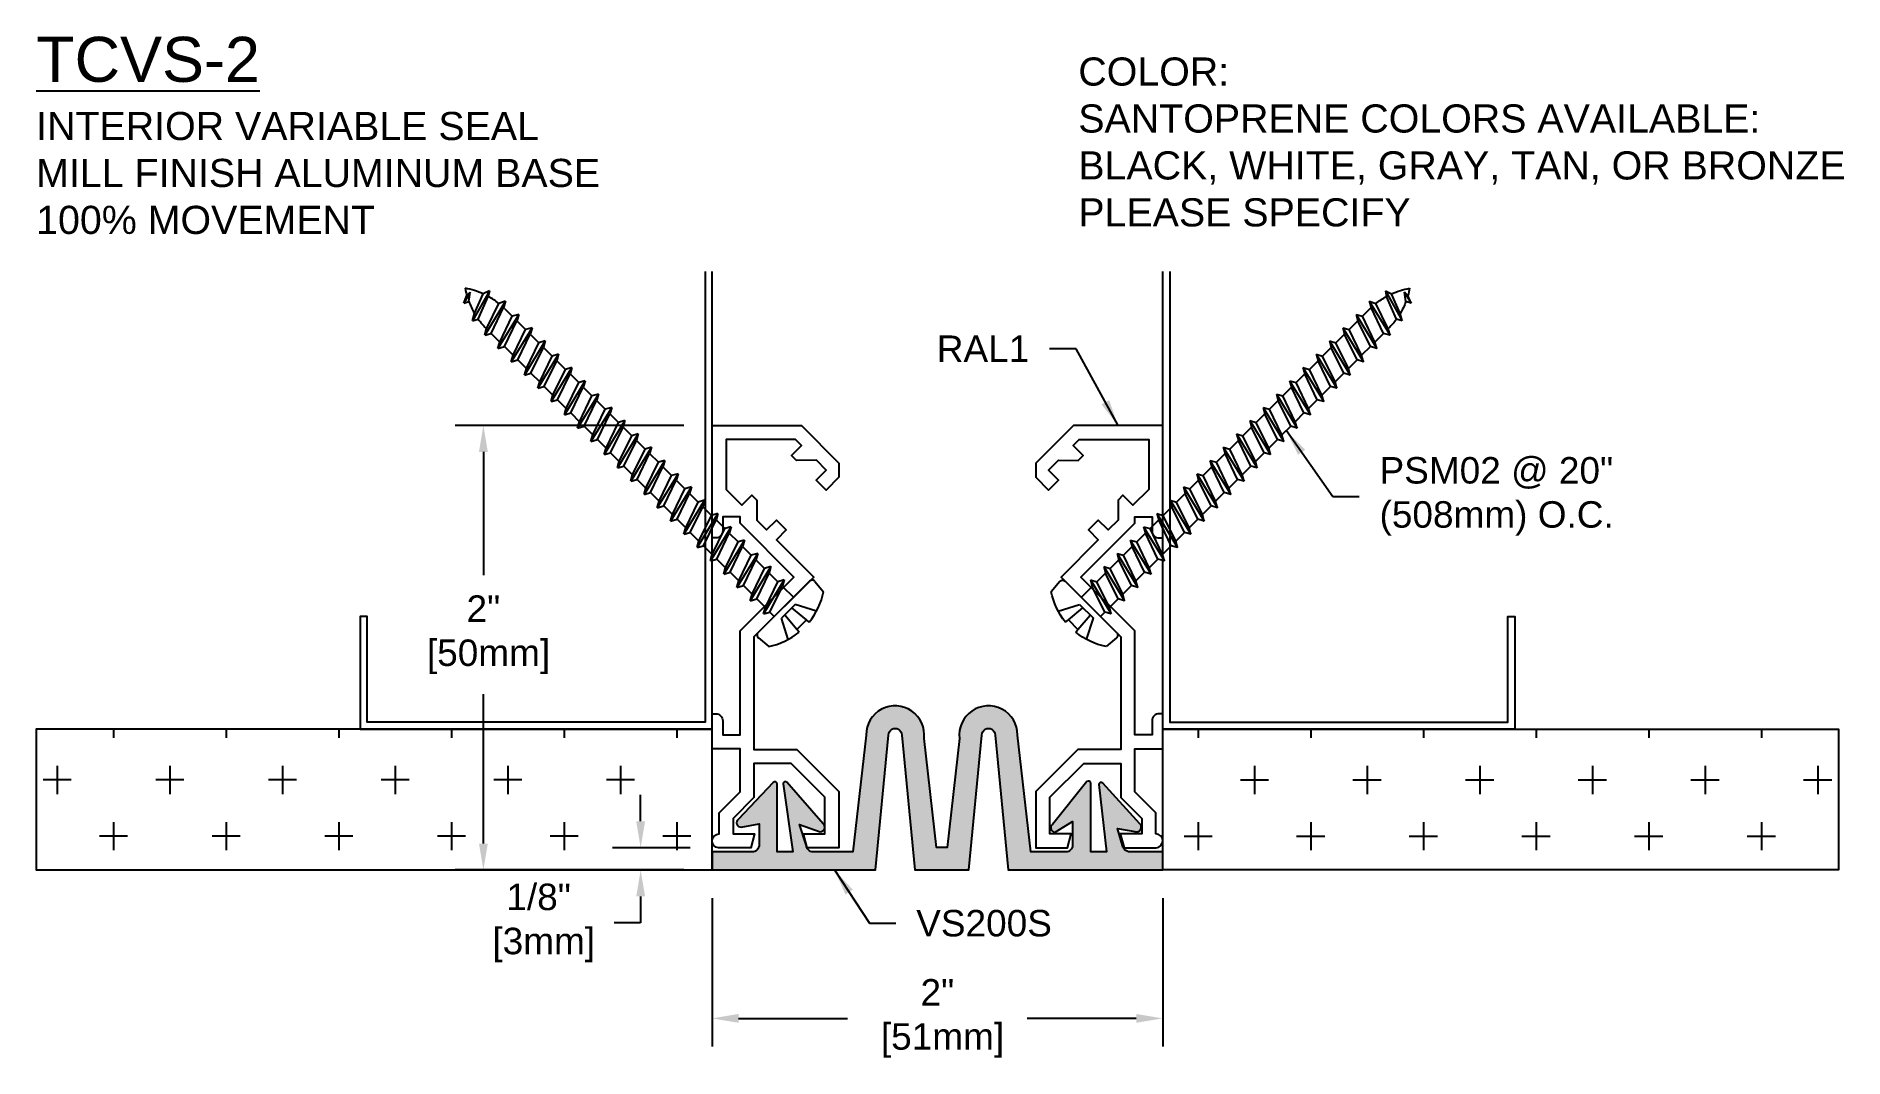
# Model space of a CAD drawing. Header units: inches. Extents: x 1.1 to 9.12, y 1.26 to 5.8.
import ezdxf

# ---------------------------------------------------------------- set-up
doc = ezdxf.new("R2010")
doc.units = ezdxf.units.IN
doc.header["$MEASUREMENT"] = 0
for name, color, linetype in [('Anchors', 4, 'Continuous'), ('Conditions', 1, 'Continuous'), ('Dimensions', 3, 'Continuous'), ('Fillers', 2, 'Continuous'), ('Metals', 7, 'Continuous'), ('Text', 2, 'Continuous')]:
    doc.layers.add(name, color=color, linetype=linetype)
doc.styles.add('Arial', font='arial.ttf')
doc.styles.get("Standard").update_dxf_attribs({"font": 'arial.ttf'})
doc.dimstyles.new('Arial', dxfattribs={"dimtxt": 0.1175, "dimasz": 0.1175, "dimexe": 0.125, "dimexo": 0.125, "dimgap": 0.09, "dimtad": 0, "dimtih": 1, "dimtoh": 1, "dimdec": 4, "dimzin": 0, "dimdsep": 46, "dimlunit": 4, "dimtxsty": 'Arial', "dimcen": 0.09, "dimadec": 0, "dimazin": 0, "dimtfac": 1, "dimtdec": 4, "dimtofl": 0, "dimtmove": 0, "dimatfit": 3, "dimfxl": 0, "dimfrac": 2, "dimtolj": 1, "dimtzin": 0, "dimarcsym": 0})

# ---------------------------------------------------------------- blocks, each defined once
blk = doc.blocks.new('A$CB0F2')
blk.add_lwpolyline([(0.029, 0.0023, -0.958439), (0.0317, 0.0642), (0.0317, 0.1582), (0.1247, 0.2512), (0.1247, 0.4422), (0.0007, 0.4422), (0.0007, 0.5972), (0.0167, 0.5972, -0.414214), (0.0477, 0.5662), (0.0477, 0.5042), (0.1247, 0.5042), (0.1247, 0.9649), (0.3641, 1.2043), (0.1247, 1.4438), (0.1247, 1.4712), (0.0477, 1.4712), (0.0477, 1.4092, -0.414214), (0.0167, 1.3782), (0.0007, 1.3782), (0.0007, 1.8772), (0.397, 1.8772), (0.5637, 1.7105), (0.5637, 1.6471), (0.507, 1.5904), (0.4631, 1.6343), (0.5077, 1.6788), (0.4638, 1.7226), (0.3755, 1.7219), (0.3535, 1.7439), (0.3981, 1.7884), (0.3713, 1.8152), (0.0627, 1.8152), (0.0627, 1.5935), (0.1329, 1.5232), (0.1768, 1.5671), (0.1987, 1.5452), (0.1987, 1.4575), (0.2425, 1.4136), (0.2864, 1.4575), (0.3302, 1.4136), (0.2864, 1.3698), (0.4518, 1.2043), (0.1867, 0.9392), (0.1867, 0.4392), (0.3767, 0.4392), (0.5637, 0.2522), (0.5637, 0.0022), (0.4233, 0.0022), (0.4067, 0.0642), (0.5017, 0.0642), (0.5017, 0.2265), (0.351, 0.3772), (0.1867, 0.3772), (0.1867, 0.2255), (0.0937, 0.1325), (0.0937, 0.0642), (0.1887, 0.0642), (0.172, 0.0022), (0.029, 0.0022)], format="xyb")
blk = doc.blocks.new('ral1')
blk.add_blockref('A$CB0F2', (-0.029, -0.0022))
blk = doc.blocks.new('*D3')
at = {"layer": 'Defpoints', "color": 0}
for p in [(4.1014, 2.0973), (6.1014, 2.0973), (4.1014, 1.4385)]:
    blk.add_point(p, dxfattribs=at)
at = {"layer": 'Dimensions', "color": 0, "lineweight": -2}
for p, q in [((4.1014, 1.9723), (4.1014, 1.3135)), ((6.1014, 1.9723), (6.1014, 1.3135)), ((4.2189, 1.4385), (4.7031, 1.4385)), ((5.9839, 1.4385), (5.4997, 1.4385))]:
    blk.add_line(p, q, dxfattribs=at)
at = {"layer": 'Dimensions', "color": 0}
for points in [[(4.2189, 1.4581), (4.2189, 1.419), (4.1014, 1.4385)], [(5.9839, 1.4581), (5.9839, 1.419), (6.1014, 1.4385)]]:
    blk.add_solid(points, dxfattribs=at)
at = {"layer": 'Dimensions', "color": 0, "insert": (5.1014, 1.4385), "char_height": 0.1175, "attachment_point": 5, "style": 'Arial'}
blk.add_mtext('\\A1;2"\\P [51mm]', dxfattribs=at)
blk = doc.blocks.new('PSM02')
for p, q in [((-0.089, 0.1159), (-0.0437, 0.0281)), ((-0.0319, 0.1271), (-0.0299, 0.1115)), ((-0.0299, 0.1115), (0.0299, 0.1115)), ((-0.0299, 0.1115), (-0.023, 0.0281)), ((0.0299, 0.1115), (0.023, 0.0281)), ((0.0319, 0.1271), (0.0299, 0.1115)), ((0.089, 0.1159), (0.0437, 0.0281)), ((-0.1774, 0.0173), (-0.1722, 0.0772)), ((-0.1615, 0), (0.1615, 0)), ((-0.06, -0.0689), (-0.06, 0)), ((-0.0437, 0.0281), (0.0437, 0.0281)), ((0.06, -0.0273), (0.06, 0)), ((0.1774, 0.0173), (0.1722, 0.0772)), ((-0.086, -0.0833), (0.086, -0.0417)), ((-0.086, -0.0833), (-0.06, -0.0689)), ((0.06, -0.0273), (-0.06, -0.0689)), ((0.06, -0.0561), (-0.06, -0.0977)), ((0.086, -0.0417), (0.06, -0.0273)), ((0.086, -0.0417), (0.06, -0.0561)), ((0.06, -0.1106), (0.06, -0.0561)), ((-0.086, -0.0833), (-0.06, -0.0977)), ((-0.086, -0.1667), (0.086, -0.125)), ((-0.086, -0.1667), (-0.06, -0.1523)), ((-0.06, -0.1523), (-0.06, -0.0977)), ((0.06, -0.1106), (-0.06, -0.1523)), ((0.06, -0.1394), (-0.06, -0.1811)), ((0.086, -0.125), (0.06, -0.1106)), ((0.086, -0.125), (0.06, -0.1394)), ((0.06, -0.1939), (0.06, -0.1394)), ((-0.086, -0.1667), (-0.06, -0.1811)), ((-0.086, -0.25), (0.086, -0.2083)), ((-0.086, -0.25), (-0.06, -0.2356)), ((-0.06, -0.2356), (-0.06, -0.1811)), ((0.06, -0.1939), (-0.06, -0.2356)), ((0.06, -0.2227), (-0.06, -0.2644)), ((0.086, -0.2083), (0.06, -0.1939)), ((0.086, -0.2083), (0.06, -0.2227)), ((0.06, -0.2773), (0.06, -0.2227)), ((-0.086, -0.25), (-0.06, -0.2644)), ((-0.086, -0.3333), (0.086, -0.2917)), ((-0.086, -0.3333), (-0.06, -0.3189)), ((-0.06, -0.3189), (-0.06, -0.2644)), ((0.06, -0.2773), (-0.06, -0.3189)), ((0.06, -0.3061), (-0.06, -0.3477)), ((0.086, -0.2917), (0.06, -0.2773)), ((0.086, -0.2917), (0.06, -0.3061)), ((0.06, -0.3606), (0.06, -0.3061)), ((-0.086, -0.3333), (-0.06, -0.3477)), ((-0.086, -0.4167), (0.086, -0.375)), ((-0.06, -0.4023), (-0.06, -0.3477)), ((0.06, -0.3606), (-0.06, -0.4023)), ((0.06, -0.3894), (-0.06, -0.4311)), ((0.086, -0.375), (0.06, -0.3606)), ((0.086, -0.375), (0.06, -0.3894)), ((0.06, -0.4439), (0.06, -0.3894)), ((-0.086, -0.4167), (-0.06, -0.4023)), ((-0.086, -0.4167), (-0.06, -0.4311)), ((-0.086, -0.5), (0.086, -0.4583)), ((-0.06, -0.4856), (-0.06, -0.4311)), ((0.06, -0.4439), (-0.06, -0.4856)), ((0.06, -0.4727), (-0.06, -0.5144)), ((0.086, -0.4583), (0.06, -0.4439)), ((0.086, -0.4583), (0.06, -0.4727)), ((0.06, -0.5273), (0.06, -0.4727)), ((-0.086, -0.5), (-0.06, -0.4856)), ((-0.086, -0.5), (-0.06, -0.5144)), ((-0.086, -0.5833), (0.086, -0.5417)), ((-0.06, -0.5689), (-0.06, -0.5144)), ((0.06, -0.5273), (-0.06, -0.5689)), ((0.06, -0.5561), (-0.06, -0.5977)), ((0.086, -0.5417), (0.06, -0.5273)), ((0.086, -0.5417), (0.06, -0.5561)), ((0.06, -0.6106), (0.06, -0.5561)), ((-0.086, -0.5833), (-0.06, -0.5689)), ((-0.086, -0.5833), (-0.06, -0.5977)), ((-0.086, -0.6667), (0.086, -0.625)), ((-0.06, -0.6523), (-0.06, -0.5977)), ((0.06, -0.6106), (-0.06, -0.6523)), ((0.06, -0.6394), (-0.06, -0.6811)), ((0.086, -0.625), (0.06, -0.6106)), ((0.086, -0.625), (0.06, -0.6394)), ((0.06, -0.6939), (0.06, -0.6394)), ((-0.086, -0.6667), (-0.06, -0.6523)), ((-0.086, -0.6667), (-0.06, -0.6811)), ((-0.086, -0.75), (0.086, -0.7083)), ((-0.06, -0.7356), (-0.06, -0.6811)), ((0.06, -0.6939), (-0.06, -0.7356)), ((0.086, -0.7083), (0.06, -0.6939)), ((0.086, -0.7083), (0.06, -0.7227)), ((-0.086, -0.75), (-0.06, -0.7356)), ((-0.086, -0.75), (-0.06, -0.7644)), ((-0.086, -0.8333), (0.086, -0.7917)), ((0.06, -0.7227), (-0.06, -0.7644)), ((-0.06, -0.8189), (-0.06, -0.7644)), ((0.06, -0.7773), (-0.06, -0.8189)), ((0.06, -0.7773), (0.06, -0.7227)), ((0.086, -0.7917), (0.06, -0.7773)), ((0.086, -0.7917), (0.06, -0.8061)), ((-0.086, -0.8333), (-0.06, -0.8189)), ((-0.086, -0.8333), (-0.06, -0.8477)), ((-0.086, -0.9167), (0.086, -0.875)), ((0.06, -0.8061), (-0.06, -0.8477)), ((-0.06, -0.9023), (-0.06, -0.8477)), ((0.06, -0.8606), (-0.06, -0.9023)), ((0.06, -0.8606), (0.06, -0.8061)), ((0.086, -0.875), (0.06, -0.8606)), ((0.086, -0.875), (0.06, -0.8894)), ((-0.086, -0.9167), (-0.06, -0.9023)), ((-0.086, -0.9167), (-0.06, -0.9311)), ((-0.086, -1), (0.086, -0.9583)), ((0.06, -0.8894), (-0.06, -0.9311)), ((-0.06, -0.9856), (-0.06, -0.9311)), ((0.06, -0.9439), (-0.06, -0.9856)), ((0.06, -0.9439), (0.06, -0.8894)), ((0.086, -0.9583), (0.06, -0.9439)), ((0.086, -0.9583), (0.06, -0.9727)), ((-0.086, -1), (-0.06, -0.9856)), ((-0.086, -1), (-0.06, -1.0144)), ((-0.086, -1.0833), (0.086, -1.0417)), ((0.06, -0.9727), (-0.06, -1.0144)), ((-0.06, -1.0689), (-0.06, -1.0144)), ((0.06, -1.0273), (-0.06, -1.0689)), ((0.06, -1.0273), (0.06, -0.9727)), ((0.086, -1.0417), (0.06, -1.0273)), ((0.086, -1.0417), (0.06, -1.0561)), ((-0.086, -1.0833), (-0.06, -1.0689)), ((-0.086, -1.0833), (-0.06, -1.0977)), ((0.06, -1.0561), (-0.06, -1.0977)), ((-0.06, -1.1523), (-0.06, -1.0977)), ((0.06, -1.1106), (-0.06, -1.1523)), ((0.06, -1.1106), (0.06, -1.0561)), ((0.086, -1.125), (0.06, -1.1106)), ((-0.086, -1.1667), (0.086, -1.125)), ((-0.086, -1.1667), (-0.06, -1.1523)), ((-0.086, -1.1667), (-0.06, -1.1811)), ((0.06, -1.1394), (-0.06, -1.1811)), ((-0.06, -1.2356), (-0.06, -1.1811)), ((0.06, -1.1939), (-0.06, -1.2356)), ((0.086, -1.125), (0.06, -1.1394)), ((0.06, -1.1939), (0.06, -1.1394)), ((0.086, -1.2083), (0.06, -1.1939)), ((-0.086, -1.25), (0.086, -1.2083)), ((-0.086, -1.25), (-0.06, -1.2356)), ((-0.086, -1.25), (-0.06, -1.2644)), ((0.06, -1.2227), (-0.06, -1.2644)), ((-0.06, -1.3189), (-0.06, -1.2644)), ((0.06, -1.2773), (-0.06, -1.3189)), ((0.086, -1.2083), (0.06, -1.2227)), ((0.06, -1.2773), (0.06, -1.2227)), ((0.086, -1.2917), (0.06, -1.2773)), ((-0.086, -1.3333), (0.086, -1.2917)), ((-0.086, -1.3333), (-0.06, -1.3189)), ((-0.086, -1.3333), (-0.06, -1.3477)), ((0.06, -1.3061), (-0.06, -1.3477)), ((-0.06, -1.4023), (-0.06, -1.3477)), ((0.06, -1.3606), (-0.06, -1.4023)), ((0.086, -1.2917), (0.06, -1.3061)), ((0.06, -1.3606), (0.06, -1.3061)), ((0.086, -1.375), (0.06, -1.3606)), ((-0.086, -1.4167), (0.086, -1.375)), ((-0.086, -1.4167), (-0.06, -1.4023)), ((-0.086, -1.4167), (-0.06, -1.4311)), ((0.06, -1.3894), (-0.06, -1.4311)), ((-0.06, -1.4856), (-0.06, -1.4311)), ((0.06, -1.4439), (-0.06, -1.4856)), ((0.086, -1.375), (0.06, -1.3894)), ((0.06, -1.4439), (0.06, -1.3894)), ((0.086, -1.4583), (0.06, -1.4439)), ((-0.086, -1.5), (0.086, -1.4583)), ((-0.086, -1.5), (-0.06, -1.4856)), ((-0.086, -1.5), (-0.06, -1.5144)), ((0.06, -1.4727), (-0.06, -1.5144)), ((-0.06, -1.5689), (-0.06, -1.5144)), ((0.086, -1.4583), (0.06, -1.4727)), ((0.06, -1.5273), (0.06, -1.4727)), ((-0.086, -1.5833), (0.086, -1.5417)), ((-0.086, -1.5833), (-0.06, -1.5689)), ((-0.086, -1.5833), (-0.06, -1.5977)), ((0.06, -1.5273), (-0.06, -1.5689)), ((0.06, -1.5561), (-0.06, -1.5977)), ((-0.06, -1.6523), (-0.06, -1.5977)), ((0.086, -1.5417), (0.06, -1.5273)), ((0.086, -1.5417), (0.06, -1.5561)), ((0.06, -1.6106), (0.06, -1.5561)), ((-0.086, -1.6667), (0.086, -1.625)), ((-0.086, -1.6667), (-0.06, -1.6523)), ((-0.086, -1.6667), (-0.06, -1.6811)), ((0.06, -1.6106), (-0.06, -1.6523)), ((0.06, -1.6394), (-0.06, -1.6811)), ((-0.06, -1.7356), (-0.06, -1.6811)), ((0.086, -1.625), (0.06, -1.6106)), ((0.086, -1.625), (0.06, -1.6394)), ((0.06, -1.6939), (0.06, -1.6394)), ((-0.086, -1.75), (0.086, -1.7083)), ((-0.086, -1.75), (-0.06, -1.7356)), ((-0.086, -1.75), (-0.06, -1.7644)), ((0.06, -1.6939), (-0.06, -1.7356)), ((0.06, -1.7227), (-0.06, -1.7644)), ((-0.06, -1.8104), (-0.06, -1.7644)), ((0.086, -1.7083), (0.06, -1.6939)), ((0.086, -1.7083), (0.06, -1.7227)), ((0.06, -1.7227), (0.06, -1.7773)), ((-0.086, -1.8333), (0.086, -1.7917)), ((-0.086, -1.8333), (-0.06, -1.8189)), ((-0.086, -1.8333), (-0.058, -1.847)), ((0.06, -1.7773), (-0.06, -1.8189)), ((0.06, -1.8061), (-0.058, -1.847)), ((0.086, -1.7917), (0.06, -1.7773)), ((0.086, -1.7917), (0.06, -1.8061)), ((0.06, -1.8061), (0.06, -1.8104)), ((-0.0685, -1.9167), (0.0787, -1.875)), ((-0.0685, -1.9167), (-0.047, -1.902)), ((-0.0685, -1.9167), (-0.0389, -1.9264)), ((0.0559, -1.862), (-0.047, -1.902)), ((0.0496, -1.8924), (-0.0389, -1.9264)), ((0.0787, -1.875), (0.0496, -1.8924)), ((0.0787, -1.875), (0.0559, -1.862)), ((0.0305, -1.9468), (-0.0039, -1.972)), ((-0.0039, -1.972), (0.0513, -1.9583)), ((0.0174, -1.9725), (-0.0039, -1.972)), ((0.0513, -1.9583), (0.0174, -1.9725)), ((0.0513, -1.9583), (0.0305, -1.9468))]:
    blk.add_line(p, q)
for centre, radius, start, end in [((0, -0.1847), 0.3135, 95.84468, 123.32297), ((0, -0.1847), 0.3135, 56.67703, 84.15532), ((-0.1615, 0.016), 0.016, 175, 270), ((0.1615, 0.016), 0.016, 270, 5), ((0.2696, -1.8104), 0.3296, 180, 181.48094), ((-0.2696, -1.8104), 0.3296, 350.9871, 0), ((0.2696, -1.8104), 0.3296, 186.38087, 196.13333), ((-0.2696, -1.8104), 0.3296, 335.5566, 345.58715), ((0.2696, -1.8104), 0.3296, 200.61291, 215.11798), ((-0.2696, -1.8104), 0.3296, 324.88202, 330.53258)]:
    blk.add_arc(centre, radius, start, end)
blk = doc.blocks.new('*D4')
at = {"layer": 'Defpoints', "color": 0}
for p in [(4.1014, 4.0707), (3.0864, 2.0973), (4.1014, 2.0973)]:
    blk.add_point(p, dxfattribs=at)
at = {"layer": 'Dimensions', "color": 0, "lineweight": -2}
for p, q in [((3.9764, 4.0707), (2.9614, 4.0707)), ((3.0864, 3.9532), (3.0864, 3.4054)), ((3.0864, 2.2148), (3.0864, 2.8785)), ((3.9764, 2.0973), (2.9614, 2.0973))]:
    blk.add_line(p, q, dxfattribs=at)
at = {"layer": 'Dimensions', "color": 0}
for points in [[(3.0668, 3.9532), (3.106, 3.9532), (3.0864, 4.0707)], [(3.0668, 2.2148), (3.106, 2.2148), (3.0864, 2.0973)]]:
    blk.add_solid(points, dxfattribs=at)
at = {"layer": 'Dimensions', "color": 0, "insert": (3.0864, 3.142), "char_height": 0.1175, "attachment_point": 5, "style": 'Arial'}
blk.add_mtext('\\A1;2"\\P [50mm]', dxfattribs=at)
blk = doc.blocks.new('*D5')
at = {"layer": 'Defpoints', "color": 0}
for p in [(4.1298, 2.1958), (3.7844, 2.0973), (4.1014, 2.0973)]:
    blk.add_point(p, dxfattribs=at)
at = {"layer": 'Dimensions', "color": 0, "lineweight": -2}
for p, q in [((3.7844, 2.3133), (3.7844, 2.4308)), ((4.0048, 2.1958), (3.6594, 2.1958)), ((3.9764, 2.0973), (3.6594, 2.0973)), ((3.7844, 1.9798), (3.7844, 1.8623)), ((3.7844, 1.8623), (3.6669, 1.8623))]:
    blk.add_line(p, q, dxfattribs=at)
at = {"layer": 'Dimensions', "color": 0}
for points in [[(3.7648, 2.3133), (3.804, 2.3133), (3.7844, 2.1958)], [(3.7648, 1.9798), (3.804, 1.9798), (3.7844, 2.0973)]]:
    blk.add_solid(points, dxfattribs=at)
at = {"layer": 'Dimensions', "color": 0, "insert": (3.3315, 1.8623), "char_height": 0.1175, "attachment_point": 5, "style": 'Arial'}
blk.add_mtext('\\A1;1/8"\\P [3mm]', dxfattribs=at)
blk = doc.blocks.new('vs200s')
blk.add_hatch(color=256).paths.add_polyline_path([(5.0424, 2.6807, 1.064659), (4.7849, 2.6965), (4.7266, 2.1773), (4.5507, 2.1773, -0.414214), (4.5197, 2.2083), (4.4889, 2.299), (4.5816, 2.2669, 0.699658), (4.5945, 2.3022), (4.4334, 2.4873, 0.637589), (4.4169, 2.4796), (4.4604, 2.1773), (4.3904, 2.1773), (4.3904, 2.4788, 0.67662), (4.3732, 2.4857), (4.2169, 2.3221, 0.684825), (4.2304, 2.2873), (4.3104, 2.3023), (4.3104, 2.2083, -0.414214), (4.2794, 2.1773), (4.1014, 2.1773), (4.1014, 2.0973), (4.8266, 2.0973), (4.8849, 2.6965, -1.006512), (4.9434, 2.6965), (5.0017, 2.0979), (5.2404, 2.0979), (5.2987, 2.6965, -1.006512), (5.3572, 2.6965), (5.4156, 2.0973), (6.1014, 2.0973), (6.1014, 2.1773), (5.9628, 2.1773, -0.37041), (5.9227, 2.2056), (5.901, 2.2815), (5.9865, 2.2674, 0.684825), (5.9999, 2.3022), (5.8356, 2.483, 0.67662), (5.8183, 2.4761), (5.8518, 2.1773), (5.7818, 2.1773), (5.7818, 2.4823, 0.637589), (5.7653, 2.49), (5.6121, 2.2999, 0.699658), (5.6249, 2.2646), (5.7018, 2.3123), (5.7018, 2.2083, -0.414214), (5.6708, 2.1773), (5.5156, 2.1773), (5.4572, 2.6965, 1.064659), (5.1997, 2.6807), (5.1453, 2.1968), (5.0968, 2.1968)])
blk.add_lwpolyline([(5.0424, 2.6807, 1.064659), (4.7849, 2.6965), (4.7266, 2.1773), (4.5507, 2.1773, -0.414214), (4.5197, 2.2083), (4.4889, 2.299), (4.5816, 2.2669, 0.699658), (4.5945, 2.3022), (4.4334, 2.4873, 0.637589), (4.4169, 2.4796), (4.4604, 2.1773), (4.3904, 2.1773), (4.3904, 2.4788, 0.67662), (4.3732, 2.4857), (4.2169, 2.3221, 0.684825), (4.2304, 2.2873), (4.3104, 2.3023), (4.3104, 2.2083, -0.414214), (4.2794, 2.1773), (4.1014, 2.1773), (4.1014, 2.0973), (4.8266, 2.0973), (4.8849, 2.6965, -1.006512), (4.9434, 2.6965), (5.0017, 2.0979), (5.2404, 2.0979), (5.2987, 2.6965, -1.006512), (5.3572, 2.6965), (5.4156, 2.0973), (6.1014, 2.0973), (6.1014, 2.1773), (5.9628, 2.1773, -0.37041), (5.9227, 2.2056), (5.901, 2.2815), (5.9865, 2.2674, 0.684825), (5.9999, 2.3022), (5.8356, 2.483, 0.67662), (5.8183, 2.4761), (5.8518, 2.1773), (5.7818, 2.1773), (5.7818, 2.4823, 0.637589), (5.7653, 2.49), (5.6121, 2.2999, 0.699658), (5.6249, 2.2646), (5.7018, 2.3123), (5.7018, 2.2083, -0.414214), (5.6708, 2.1773), (5.5156, 2.1773), (5.4572, 2.6965, 1.064659), (5.1997, 2.6807), (5.1453, 2.1968), (5.0968, 2.1968)], format="xyb", close=True)

msp = doc.modelspace()

# ---------------------------------------------------------------- hatches: boundary and pattern name
at = {"layer": 'Conditions'}
h = msp.add_hatch(dxfattribs=at)
h.set_pattern_fill('CROSS', color=256, style=0)
h.set_pattern_definition([(180, (10.007, 7.2469), (-0.25, -0.25), [0.125, -0.375]), (270, (9.9445, 7.3094), (0.25, -0.25), [0.125, -0.375])])
h.paths.add_polyline_path([(1.10139, 2.09728), (4.10139, 2.09728), (4.10139, 2.19728), (4.10139, 2.72228), (2.53889, 2.72228), (1.10139, 2.72228)])
h = msp.add_hatch(dxfattribs=at)
h.set_pattern_fill('CROSS', color=256, style=0)
h.set_pattern_definition([(0, (0.19578, 7.2469), (0.25, -0.25), [0.125, -0.375]), (270, (0.25828, 7.3094), (-0.25, -0.25), [0.125, -0.375])])
h.paths.add_polyline_path([(9.10139, 2.09728), (6.10139, 2.09728), (6.10139, 2.19728), (6.10139, 2.72228), (7.66389, 2.72228), (9.10139, 2.72228)])

# ---------------------------------------------------------------- linework, layer by layer
for points in [[(4.07014, 4.75353), (4.07014, 2.75353), (2.57014, 2.75353), (2.57014, 3.22228), (2.53889, 3.22228), (2.53889, 2.72228), (4.10139, 2.72228), (4.10139, 4.75353)], [(6.13264, 4.75353), (6.13264, 2.75353), (7.63264, 2.75353), (7.63264, 3.22228), (7.66389, 3.22228), (7.66389, 2.72228), (6.10139, 2.72228), (6.10139, 4.75353)], [(4.10139, 2.72228), (1.10139, 2.72228), (1.10139, 2.09728), (4.10139, 2.09728), (4.10139, 2.72228)], [(6.10139, 2.72228), (9.10139, 2.72228), (9.10139, 2.09728), (6.10139, 2.09728), (6.10139, 2.72228)]]:
    msp.add_lwpolyline(points, dxfattribs=at)

# ---------------------------------------------------------------- block references
at = {"layer": 'Anchors', "rotation": 225}
msp.add_blockref('PSM02', (4.41998, 3.26527), dxfattribs=at)
at = {"layer": 'Anchors', "xscale": -1, "rotation": 134.9999999999999}
msp.add_blockref('PSM02', (5.78281, 3.26527), dxfattribs=at)
at = {"layer": 'Fillers'}
msp.add_blockref('vs200s', (0, 0), dxfattribs=at)
at = {"layer": 'Metals', "rotation": 359.9999999999996}
msp.add_blockref('ral1', (4.12976, 2.19568), dxfattribs=at)
at = {"layer": 'Metals', "xscale": -1}
msp.add_blockref('ral1', (6.07303, 2.19568), dxfattribs=at)

# ---------------------------------------------------------------- texts
at = {"layer": 'Text', "insert": (1.10139, 5.79595), "char_height": 0.2, "width": 4.1875, "attachment_point": 1}
msp.add_mtext('{\\LTCVS-2\\P\\H0.625x;\\lINTERIOR VARIABLE SEAL\\PMILL FINISH ALUMINUM BASE\\P100% MOVEMENT}', dxfattribs=at)
at = {"layer": 'Text', "insert": (5.72694, 5.70433), "char_height": 0.125, "width": 3.3941765, "attachment_point": 1, "style": 'Arial'}
msp.add_mtext('COLOR:{\\L                              \\~\\P}SANTOPRENE COLORS AVAILABLE:\\PBLACK, WHITE, GRAY, TAN, OR BRONZE\\PPLEASE SPECIFY', dxfattribs=at)
at = {"layer": 'Text', "char_height": 0.1175}
for s, insert, attachment_point in [('\\A1;RAL1', (5.50932, 4.35255), 9), ('VS200S', (5.00739, 1.91997), 1)]:
    msp.add_mtext(s, dxfattribs=dict(at, insert=insert, attachment_point=attachment_point))
at = {"layer": 'Text', "insert": (7.06384, 3.75592), "char_height": 0.1175, "attachment_point": 4, "style": 'Arial'}
msp.add_mtext('PSM02 @ 20"\\P(508mm) O.C.', dxfattribs=at)

# ---------------------------------------------------------------- dimensions: what is measured, and where the dimension line sits
at = {"layer": 'Dimensions'}
for base, p1, picture, middle in [((3.08643, 2.09728), (4.10139, 4.07068), '*D4', (3.08643, 3.14197)), ((3.78441, 2.09728), (4.12977, 2.19579), '*D5', (3.33145, 1.86228))]:
    dim = msp.add_linear_dim(base=base, p1=p1, p2=(4.10139, 2.09728), angle=90, dimstyle='Arial', override={"dimpost": '\\X'}, dxfattribs=at)
    dim.commit()
    dim.dimension.update_dxf_attribs({"geometry": picture, "text_midpoint": middle, "dimtype": 160})
dim = msp.add_linear_dim(base=(4.10139, 1.43854), p1=(6.10139, 2.09728), p2=(4.10139, 2.09728), dimstyle='Arial', override={"dimpost": '\\X'}, dxfattribs=at)
dim.commit()
dim.dimension.update_dxf_attribs({"geometry": '*D3', "text_midpoint": (5.10139, 1.43854), "dimtype": 160})

# ---------------------------------------------------------------- leaders
at = {"layer": 'Text', "annotation_type": 0, "has_hookline": 1}
for points, hookline_direction, text_width in [([(5.90322, 4.07068), (5.71682, 4.4113), (5.59932, 4.4113)], 1, 0.36757), ([(4.6453, 2.09728), (4.79989, 1.86122), (4.91739, 1.86122)], 0, 0.59303)]:
    msp.add_leader(points, dimstyle='Arial', dxfattribs=dict(at, hookline_direction=hookline_direction, text_width=text_width))
at = {"layer": 'Text', "annotation_type": 0, "has_hookline": 1, "hookline_direction": 0, "text_width": 1.01662}
msp.add_leader([(6.6502, 4.0478), (6.85634, 3.75592), (6.97384, 3.75592)], dimstyle='Arial', override={"dimgap": 0.09, "dimtad": 0}, dxfattribs=at)

doc.saveas('drawing.dxf')
